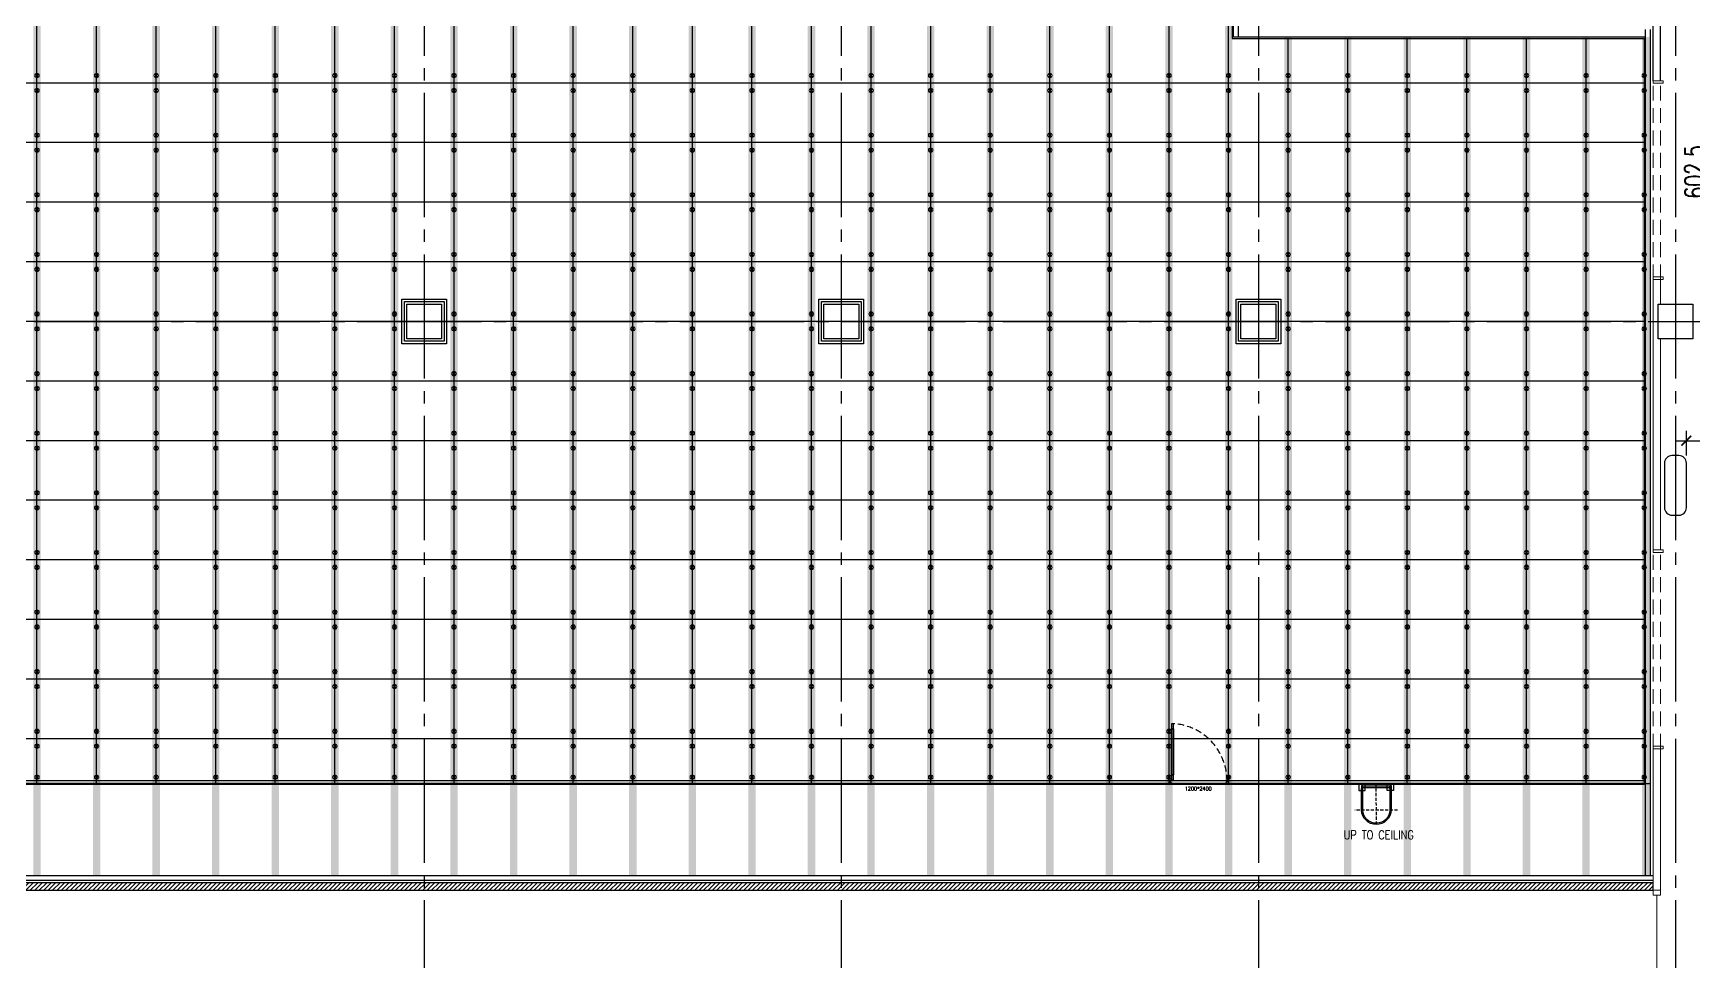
# Model space of a CAD drawing. Header units: millimetres. Extents: x -960 to 41501, y -1010 to 11880.
# Drawn here: x 21052 to 24395, y 1713 to 3580 of the extents above; entities that cross this region are included whole.
import ezdxf
from ezdxf.enums import TextEntityAlignment as Align

# ---------------------------------------------------------------- set-up
doc = ezdxf.new("R2010")
doc.units = ezdxf.units.MM
doc.header["$LTSCALE"] = 100
for name, pattern in [('188K-SM-03-F10-ARCH-PA-Y2257103$0$18P6-SM-03-C40-ARCH-PA-Y2211058$0$DASHED', [19.05, 12.7, -6.35]), ('188K-SM-03-F10-ARCH-PA-Y2257103$0$AP5A-SM-03-F20-ARCH-PA-Y2230801+Y2230803$0$ALL-PA-TXT-Y2221201$0$DASHED', [19.05, 12.7, -6.35]), ('X-S-FAB-L10$0$COL-CEN-LIN', [3.25, 2.5, -0.25, 0.25, -0.25]), ('X-S-FAB-L10$0$JJP_虛線(退縮線、投影線、地下室範圍、非屬本工程、圖面分區)', [0.45, 0.3, -0.15]), ('X-S-FAB-L10$0$TAI_虛線', [5.644, 2.822, -2.822])]:
    doc.linetypes.add(name, pattern=pattern)
for name, color, linetype in [('0-XREF', 7, 'Continuous'), ('188K-SM-03-F10-ARCH-CEIL-Y2257103$0$K-CEIL-4.2', 6, 'Continuous'), ('188K-SM-03-F10-ARCH-CEIL-Y2257103$0$K-CEIL-4.2-AREA', 6, 'Continuous'), ('188K-SM-03-F10-ARCH-CEIL-Y2257103$0$K-鋼構', 111, 'Continuous'), ('188K-SM-03-F10-ARCH-PA-Y2257103$0$K-0-TXT-高度', 1, 'Continuous'), ('188K-SM-03-F10-ARCH-PA-Y2257103$0$K-Door', 53, 'Continuous'), ('188K-SM-03-F10-ARCH-PA-Y2257103$0$K-P-LAD-420', 53, 'Continuous'), ('188K-SM-03-F10-ARCH-PA-Y2257103$0$K-P1S-4.2-單抗', 53, 'Continuous'), ('188K-SM-03-F10-ARCH-PA-Y2257103$0$K-岩棉 2hr 7.5-單抗', 53, 'Continuous'), ('188K-SM-03-F10-ARCH-PA-Y2257103$0$K-岩棉 2hr 7.5-非抗', 53, 'Continuous'), ('X-S-FAB-L10$0$0-DIM-TXT', 8, 'Continuous'), ('X-S-FAB-L10$0$A-WALL-IN', 8, 'Continuous'), ('X-S-FAB-L10$0$BLOCK', 8, 'Continuous'), ('X-S-FAB-L10$0$CCL', 8, 'X-S-FAB-L10$0$COL-CEN-LIN'), ('X-S-FAB-L10$0$COL-S', 8, 'Continuous'), ('X-S-FAB-L10$0$Door', 8, 'Continuous'), ('X-S-FAB-L10$0$WALL_188K_IN', 8, 'Continuous'), ('X-S-FAB-L10$0$管制設備-188K', 6, 'Continuous')]:
    doc.layers.add(name, color=color, linetype=linetype)
doc.layers.add('188K-SM-03-F10-ARCH-CEIL-Y2257103$0$K-吊點-標準', color=6, linetype='Continuous', lineweight=9)
doc.styles.add('188K-SM-03-F10-ARCH-PA-Y2257103$0$18P2-XFDP10$0$AA-TXT', font='simplex.shx', dxfattribs={"width": 0.8, "bigfont": 'chineset.shx'})
doc.styles.add('188K-SM-03-F10-ARCH-PA-Y2257103$0$AP5A-SM-03-F20-ARCH-PA-Y2230801+Y2230803$0$ALL-PA-TXT-Y2221201$0$Standard', font='txt.shx', dxfattribs={"bigfont": 'chineset.shx'})
doc.styles.add('X-S-FAB-L10$0$CHINA', font='simplex.shx', dxfattribs={"width": 0.75, "bigfont": 'chineset.shx'})
doc.styles.add('X-S-FAB-L10$0$DimStyUse', font='romans.shx', dxfattribs={"width": 0.7})
doc.styles.add('X-S-FAB-L10$0$Standard', font='', dxfattribs={"width": 0.8})
doc.styles.add('X-S-FAB-L10$0$TG_NOTE_TEXT', font='simplex.shx', dxfattribs={"width": 0.75, "bigfont": 'chineset.shx'})
doc.styles.get('X-S-FAB-L10$0$Standard').set_extended_font_data('Microsoft JhengHei')

# ---------------------------------------------------------------- blocks, each defined once
blk = doc.blocks.new('X-S-FAB-L10$0$FAB2-L05')
at = {"layer": 'X-S-FAB-L10$0$CCL'}
for p, q in [((-4320, 11005), (-4320, 0)), ((-3480, 11005), (-3480, 0)), ((-2640, 11005), (-2640, 0)), ((-1800, 11005), (-1800, 0)), ((-26880, 3720), (1210, 3720))]:
    blk.add_line(p, q, dxfattribs=at)
at = {"layer": 'X-S-FAB-L10$0$COL-S'}
for points in [[(-4355, 3755), (-4285, 3755), (-4285, 3685), (-4355, 3685)], [(-3515, 3755), (-3445, 3755), (-3445, 3685), (-3515, 3685)], [(-2675, 3755), (-2605, 3755), (-2605, 3685), (-2675, 3685)], [(-1835, 3755), (-1765, 3755), (-1765, 3685), (-1835, 3685)]]:
    blk.add_lwpolyline(points, close=True, dxfattribs=at)
blk = doc.blocks.new('X-S-FAB-L10$0$_ArchTick')
at = {"color": 0, "linetype": 'ByBlock', "const_width": 0.15}
blk.add_lwpolyline([(-0.5, -0.5), (0.5, 0.5)], dxfattribs=at)
blk = doc.blocks.new('X-S-FAB-L10')
at = {"layer": 'X-S-FAB-L10$0$WALL_188K_IN'}
h = blk.add_hatch(dxfattribs=at)
h.set_pattern_fill('LINE', color=256, scale=2, angle=45)
h.set_pattern_definition([(45, (24216.6165, 1855), (-4.490128, 4.490128), [])])
h.paths.add_polyline_path([(17075, 1855), (24315, 1855), (24315, 1870), (17075, 1870)])
for p, q in [((24382, 2730), (24382, 2780)), ((24362, 2760), (24467, 2760))]:
    blk.add_line(p, q)
at = {"layer": 'X-S-FAB-L10$0$A-WALL-IN'}
for p, q in [((24315, 3484.5), (24315, 3612.5)), ((24330, 3484.5), (24330, 3612.5))]:
    blk.add_line(p, q, dxfattribs=at)
at = {"layer": 'X-S-FAB-L10$0$A-WALL-IN', "lineweight": 0}
for p, q in [((24330, 3484.5), (24315, 3484.5)), ((24330, 3084.5), (24315, 3084.5)), ((24330, 3084.5), (24315, 3084.5)), ((24315, 3084.5), (24315, 2540)), ((24330, 3035), (24330, 3084.5)), ((24330, 2540), (24330, 2965)), ((24330, 2540), (24315, 2540)), ((24330, 2140), (24315, 2140)), ((24315, 2140), (24315, 1855)), ((24330, 1855), (24330, 2140)), ((24315, 1855), (24330, 1855))]:
    blk.add_line(p, q, dxfattribs=at)
at = {"layer": 'X-S-FAB-L10$0$COL-S'}
for p, q in [((21805, 3035), (21875, 3035)), ((21805, 2965), (21805, 3035)), ((21875, 3035), (21875, 2965)), ((22645, 3035), (22715, 3035)), ((22645, 2965), (22645, 3035)), ((22715, 3035), (22715, 2965)), ((23485, 3035), (23555, 3035)), ((23485, 2965), (23485, 3035)), ((23555, 3035), (23555, 2965)), ((24325, 3035), (24395, 3035)), ((24325, 2965), (24325, 3035)), ((24395, 3035), (24395, 2965)), ((21875, 2965), (21805, 2965)), ((22715, 2965), (22645, 2965)), ((23555, 2965), (23485, 2965)), ((24395, 2965), (24325, 2965))]:
    blk.add_line(p, q, dxfattribs=at)
at = {"layer": 'X-S-FAB-L10$0$Door', "linetype": 'X-S-FAB-L10$0$JJP_虛線(退縮線、投影線、地下室範圍、非屬本工程、圖面分區)', "lineweight": 0}
for p, q in [((24315, 3479.5), (24315, 3484.5)), ((24315, 3484.5), (24335, 3484.5)), ((24315, 3084.5), (24315, 3484.5)), ((24335, 3479.5), (24315, 3479.5)), ((24330, 3084.5), (24330, 3484.5)), ((24335, 3484.5), (24335, 3479.5)), ((24335, 3089.5), (24315, 3089.5)), ((24315, 3089.5), (24315, 3084.5)), ((24315, 3084.5), (24335, 3084.5)), ((24335, 3084.5), (24335, 3089.5)), ((24315, 2535), (24315, 2540)), ((24315, 2540), (24335, 2540)), ((24315, 2140), (24315, 2540)), ((24335, 2535), (24315, 2535)), ((24330, 2140), (24330, 2540)), ((24335, 2540), (24335, 2535)), ((24335, 2145), (24315, 2145)), ((24315, 2145), (24315, 2140)), ((24315, 2140), (24335, 2140)), ((24335, 2140), (24335, 2145))]:
    blk.add_line(p, q, dxfattribs=at)
at = {"layer": 'X-S-FAB-L10$0$Door', "linetype": 'X-S-FAB-L10$0$TAI_虛線', "lineweight": 0}
for p, q in [((24315, 1855), (24315, 1845)), ((24330, 1855), (24315, 1855)), ((24315, 1845), (24330, 1845)), ((24322.5, 1845), (24322.5, 1565)), ((24330, 1845), (24330, 1855))]:
    blk.add_line(p, q, dxfattribs=at)
at = {"layer": 'X-S-FAB-L10$0$WALL_188K_IN'}
blk.add_lwpolyline([(17075, 1855), (24315, 1855), (24315, 1870), (17075, 1870)], close=True, dxfattribs=at)
at = {"layer": 'X-S-FAB-L10$0$管制設備-188K'}
for p, q in [((24338, 2715), (24338, 2625)), ((24367, 2730), (24353, 2730)), ((24382, 2625), (24382, 2715)), ((24353, 2610), (24367, 2610))]:
    blk.add_line(p, q, dxfattribs=at)
for centre, start, end in [((24353, 2715), 90, 180), ((24367, 2715), 0, 90), ((24353, 2625), 180, 270), ((24367, 2625), 270, 0)]:
    blk.add_arc(centre, 15, start, end, dxfattribs=at)
at = {"xscale": 20, "yscale": 20, "zscale": 20, "rotation": 180}
blk.add_blockref('X-S-FAB-L10$0$_ArchTick', (24382, 2760), dxfattribs=at)
at = {"layer": 'X-S-FAB-L10$0$BLOCK'}
blk.add_blockref('X-S-FAB-L10$0$FAB2-L05', (26160, -720), dxfattribs=at)
at = {"insert": (24398.7, 3301.2), "char_height": 40, "attachment_point": 5, "rotation": 90, "style": 'X-S-FAB-L10$0$DimStyUse'}
blk.add_mtext('\\A1;602.5', dxfattribs=at)
at = {"style": 'X-S-FAB-L10$0$TG_NOTE_TEXT', "width": 0.5, "flags": 1}
for p in [(7463.3, 9020), (18268.3, 8649), (11197.8, 4800.2), (16485.8, 4800.2), (25420.3, 2635), (13360, 320, 0), (7463.3, -33.3)]:
    blk.add_attdef('WH', text='', height=20, dxfattribs=at).set_placement(p, align=Align.BOTTOM_LEFT)
at = {"width": 0.5}
for style, p in [('X-S-FAB-L10$0$TG_NOTE_TEXT', (7585, 9020)), ('X-S-FAB-L10$0$TG_NOTE_TEXT', (18390, 8649)), ('X-S-FAB-L10$0$TG_NOTE_TEXT', (11117.5, 4813.5)), ('X-S-FAB-L10$0$TG_NOTE_TEXT', (16607.5, 4813.5)), ('X-S-FAB-L10$0$TG_NOTE_TEXT', (25350, 2635)), ('X-S-FAB-L10$0$Standard', (13129.4, 325, 0)), ('X-S-FAB-L10$0$TG_NOTE_TEXT', (7585, -20))]:
    blk.add_attdef('DESC', text='', height=10, dxfattribs=dict(at, style=style)).set_placement(p, align=Align.BOTTOM_LEFT)
for tag, style, p in [('TYPE', 'X-S-FAB-L10$0$TG_NOTE_TEXT', (7619.3, 9020)), ('NO', 'X-S-FAB-L10$0$TG_NOTE_TEXT', (7650.1, 9020)), ('TYPE', 'X-S-FAB-L10$0$TG_NOTE_TEXT', (18424.2, 8649)), ('NO', 'X-S-FAB-L10$0$TG_NOTE_TEXT', (18455, 8649)), ('NO', 'X-S-FAB-L10$0$TG_NOTE_TEXT', (11088.6, 4813.5)), ('TYPE', 'X-S-FAB-L10$0$TG_NOTE_TEXT', (11151.8, 4813.5)), ('TYPE', 'X-S-FAB-L10$0$TG_NOTE_TEXT', (16641.8, 4813.5)), ('NO', 'X-S-FAB-L10$0$TG_NOTE_TEXT', (16672.6, 4813.5)), ('NO', 'X-S-FAB-L10$0$TG_NOTE_TEXT', (25313, 2635)), ('TYPE', 'X-S-FAB-L10$0$TG_NOTE_TEXT', (25350, 2635)), ('NO', 'X-S-FAB-L10$0$Standard', (13100, 320, 0)), ('TYPE', 'X-S-FAB-L10$0$Standard', (13129.4, 320, 0)), ('TYPE', 'X-S-FAB-L10$0$TG_NOTE_TEXT', (7619.3, -20)), ('NO', 'X-S-FAB-L10$0$TG_NOTE_TEXT', (7650.1, -20))]:
    blk.add_attdef(tag, text='', height=10, dxfattribs=dict(at, style=style)).set_placement(p, align=Align.BOTTOM_RIGHT)
at = {"style": 'X-S-FAB-L10$0$TG_NOTE_TEXT', "width": 0.5, "flags": 1}
for rotation, p in [(180, (43, 7480)), (180, (943, 7480)), (90, (24310, 3717.8)), (270, (17080, 1711.7))]:
    blk.add_attdef('WH', text='', height=20, rotation=rotation, dxfattribs=at).set_placement(p, align=Align.BOTTOM_LEFT)
at = {"width": 0.5}
for rotation, style, p in [(180, 'X-S-FAB-L10$0$Standard', (317.6, 7480)), (180, 'X-S-FAB-L10$0$Standard', (1217.6, 7480)), (90, 'X-S-FAB-L10$0$TG_NOTE_TEXT', (24310, 3647.5)), (270, 'X-S-FAB-L10$0$TG_NOTE_TEXT', (17080, 1605))]:
    blk.add_attdef('DESC', text='', height=10, rotation=rotation, dxfattribs=dict(at, style=style)).set_placement(p, align=Align.BOTTOM_LEFT)
for tag, rotation, style, p in [('TYPE', 180, 'X-S-FAB-L10$0$Standard', (317.6, 7480)), ('NO', 180, 'X-S-FAB-L10$0$Standard', (347, 7480)), ('TYPE', 180, 'X-S-FAB-L10$0$Standard', (1217.6, 7480)), ('NO', 180, 'X-S-FAB-L10$0$Standard', (1247, 7480)), ('TYPE', 90, 'X-S-FAB-L10$0$TG_NOTE_TEXT', (24310, 3647.5)), ('NO', 90, 'X-S-FAB-L10$0$TG_NOTE_TEXT', (24310, 3610.5)), ('TYPE', 270, 'X-S-FAB-L10$0$TG_NOTE_TEXT', (17080, 1605)), ('NO', 270, 'X-S-FAB-L10$0$TG_NOTE_TEXT', (17080, 1573))]:
    blk.add_attdef(tag, text='', height=10, rotation=rotation, dxfattribs=dict(at, style=style)).set_placement(p, align=Align.BOTTOM_RIGHT)
at = {"layer": 'X-S-FAB-L10$0$0-DIM-TXT', "style": 'X-S-FAB-L10$0$CHINA', "width": 0.75}
for p in [(667.4, 7855.1, -2689.4), (22627.4, 6728.8), (25644.7, 6728.8), (24778.8, 5569.1), (1118.3, 4980), (417.8, 4594.6), (23874.8, 4355), (22927.4, 4330.1), (23749.9, 3901.4), (417.8, 3765.2), (1118.3, 3730), (417.8, 3115.8), (536.9, 2227.8), (16909, 1782.7), (888.4, 880.5), (16977.4, 750), (18878.8, 750), (25641.2, 553.2), (21364, 526.9)]:
    blk.add_attdef('HIG', text='', height=80, dxfattribs=at).set_placement(p, align=Align.MIDDLE_LEFT)
blk = doc.blocks.new('188K-SM-03-F10-ARCH-CEIL-Y2257103$0$A$C2CA95053')
h = blk.add_hatch(color=256)
edge = h.paths.add_edge_path()
edge.add_arc((0, 0), 0.5, 0, 360)
for p, q in [((3.2, 3.2), (-3.2, -3.2)), ((3.2, -3.2), (-3.2, 3.2))]:
    blk.add_line(p, q)
blk.add_lwpolyline([(-1.6, 2.5), (-1.6, -2.5), (1.6, -2.5), (1.6, 2.5)], close=True)
for radius in [4.5, 0.5]:
    blk.add_circle((0, 0), radius)
blk = doc.blocks.new('188K-SM-03-F10-ARCH-CEIL-Y2257103$0$天花板吊點-附調整片 - 3_8_螺桿吊架 100 mm 高調整片-V1-1FL')
blk.add_blockref('188K-SM-03-F10-ARCH-CEIL-Y2257103$0$A$C2CA95053', (0, 0))
blk = doc.blocks.new('188K-SM-03-F10-ARCH-CEIL-Y2257103')
at = {"layer": '188K-SM-03-F10-ARCH-CEIL-Y2257103$0$K-CEIL-4.2'}
for p, q in [((21060, 2067.7), (21060, 7317.2)), ((21180, 2067.7), (21180, 7317.2)), ((21300, 2067.7), (21300, 5952.2)), ((21420, 2067.7), (21420, 5952.2)), ((21540, 2067.7), (21540, 5952.2)), ((21660, 2067.7), (21660, 5952.2)), ((21780, 2067.7), (21780, 5952.2)), ((21900, 2067.7), (21900, 5952.2)), ((22020, 2067.7), (22020, 5952.2)), ((22140, 2067.7), (22140, 5952.2)), ((22260, 2067.7), (22260, 5952.2)), ((22380, 2067.7), (22380, 5952.2)), ((22500, 2067.7), (22500, 5952.2)), ((22620, 2067.7), (22620, 5952.2)), ((22740, 2067.7), (22740, 5952.2)), ((22860, 2067.7), (22860, 5952.2)), ((22980, 2067.7), (22980, 5952.2)), ((23100, 2067.7), (23100, 5952.2)), ((23220, 2067.7), (23220, 5952.2)), ((23340, 2067.7), (23340, 5952.2)), ((23460, 2067.7), (23460, 5952.2)), ((23580, 2067.7), (23580, 3569.7)), ((23580, 2067.7), (23580, 3569.7)), ((23700, 2067.7), (23700, 3569.7)), ((23700, 2067.7), (23700, 3569.7)), ((23820, 2067.7), (23820, 3569.7)), ((23940, 2067.7), (23940, 3569.7)), ((24060, 2067.7), (24060, 3569.7)), ((24180, 2067.7), (24180, 3569.7)), ((24300, 2067.7), (24300, 3569.7)), ((24297.2, 3480), (1850, 3480)), ((24297.2, 3360), (1847.7, 3360)), ((24297.2, 3240), (1847.7, 3240)), ((24297.2, 3120), (1847.7, 3120)), ((24297.2, 3000), (1847.7, 3000)), ((24297.2, 2880), (1847.7, 2880)), ((24297.2, 2760), (1847.7, 2760)), ((24297.2, 2640), (1847.7, 2640)), ((24297.2, 2520), (1847.7, 2520)), ((24297.2, 2400), (1847.7, 2400)), ((24297.2, 2280), (6382.5, 2280)), ((24297.2, 2160), (6382.5, 2160))]:
    blk.add_line(p, q, dxfattribs=at)
at = {"layer": '188K-SM-03-F10-ARCH-CEIL-Y2257103$0$K-CEIL-4.2-AREA', "elevation": 0}
blk.add_lwpolyline([(19317.2, 8592.2), (19317.2, 7537.7), (19282.2, 7537.7), (19282.2, 7462.2), (19317.2, 7462.2), (19317.2, 7317.2), (21180, 7317.2), (21180, 5952.2), (24297.2, 5952.2), (24297.2, 5582.7), (23572.2, 5582.7), (23572.2, 5037.7), (23502.2, 5037.7), (23502.2, 4552.7), (23467.2, 4552.7), (23467.2, 3569.7), (24297.2, 3569.7), (24297.2, 2067.7), (16747.2, 2067.7), (16747.2, 312.7), (14882.2, 312.7)], dxfattribs=at)
at = {"layer": '188K-SM-03-F10-ARCH-CEIL-Y2257103$0$K-CEIL-4.2-AREA'}
for points in [[(21805, 3035), (21875, 3035), (21875, 2965), (21805, 2965)], [(22645, 3035), (22715, 3035), (22715, 2965), (22645, 2965)]]:
    blk.add_lwpolyline(points, close=True, dxfattribs=at)
at = {"layer": '188K-SM-03-F10-ARCH-CEIL-Y2257103$0$K-鋼構', "const_width": 15, "elevation": 0}
for points in [[(21060, 7465), (21060, 1885)], [(21180, 7465), (21180, 1885)], [(21300, 5965), (21300, 1885)], [(21420, 5965), (21420, 1885)], [(21540, 5965), (21540, 1885)], [(21660, 5965), (21660, 1885)], [(21780, 5965), (21780, 1885)], [(21900, 5965), (21900, 1885)], [(22020, 5965), (22020, 1885)], [(22140, 5965), (22140, 1885)], [(22260, 5965), (22260, 1885)], [(22380, 5965), (22380, 1885)], [(22500, 5965), (22500, 1885)], [(22620, 5965), (22620, 1885)], [(22740, 5965), (22740, 1885)], [(22860, 5965), (22860, 1885)], [(22980, 5965), (22980, 1885)], [(23100, 5965), (23100, 1885)], [(23220, 5965), (23220, 1885)], [(23340, 5965), (23340, 1885)], [(23460, 5965), (23460, 1885)], [(23580, 3572.5), (23580, 1885)], [(23700, 3572.5), (23700, 1885)], [(23820, 3572.5), (23820, 1885)], [(23940, 3572.5), (23940, 1885)], [(24060, 3572.5), (24060, 1885)], [(24179.9, 3572.5), (24179.9, 1885)], [(24299.9, 3572.5), (24299.9, 1885)]]:
    blk.add_lwpolyline(points, dxfattribs=at)
at = {"layer": '188K-SM-03-F10-ARCH-CEIL-Y2257103$0$K-吊點-標準', "color": 170, "lineweight": 18, "rotation": 179.9999999999997}
for p in [(21060, 3495), (21180, 3495), (21300, 3495), (21420, 3495), (21540, 3495), (21660, 3495), (21780, 3495), (21900, 3495), (22020, 3495), (22140, 3495), (22260, 3495), (22380, 3495), (22500, 3495), (22620, 3495), (22740, 3495), (22860, 3495), (22980, 3495), (23100, 3495), (23220, 3495), (23340, 3495), (23460, 3495), (23580, 3495), (23700, 3495), (23820, 3495), (23940, 3495), (24060, 3495), (24180, 3495), (24297.2, 3495, 0), (21060, 3465), (21180, 3465), (21300, 3465), (21420, 3465), (21540, 3465), (21660, 3465), (21780, 3465), (21900, 3465), (22020, 3465), (22140, 3465), (22260, 3465), (22380, 3465), (22500, 3465), (22620, 3465), (22740, 3465), (22860, 3465), (22980, 3465), (23100, 3465), (23220, 3465), (23340, 3465), (23460, 3465), (23580, 3465), (23700, 3465), (23820, 3465), (23940, 3465), (24060, 3465), (24180, 3465), (24297.2, 3465, 0), (21060, 3375), (21180, 3375), (21300, 3375), (21420, 3375), (21540, 3375), (21660, 3375), (21780, 3375), (21900, 3375), (22020, 3375), (22140, 3375), (22260, 3375), (22380, 3375), (22500, 3375), (22620, 3375), (22740, 3375), (22860, 3375), (22980, 3375), (23100, 3375), (23220, 3375), (23340, 3375), (23460, 3375), (23580, 3375), (23700, 3375), (23820, 3375), (23940, 3375), (24060, 3375), (24180, 3375), (24297.2, 3375, 0), (21060, 3345), (21180, 3345), (21300, 3345), (21420, 3345), (21540, 3345), (21660, 3345), (21780, 3345), (21900, 3345), (22020, 3345), (22140, 3345), (22260, 3345), (22380, 3345), (22500, 3345), (22620, 3345), (22740, 3345), (22860, 3345), (22980, 3345), (23100, 3345), (23220, 3345), (23340, 3345), (23460, 3345), (23580, 3345), (23700, 3345), (23820, 3345), (23940, 3345), (24060, 3345), (24180, 3345), (24297.2, 3345, 0), (21060, 3255), (21180, 3255), (21300, 3255), (21420, 3255), (21540, 3255), (21660, 3255), (21780, 3255), (21900, 3255), (22020, 3255), (22140, 3255), (22260, 3255), (22380, 3255), (22500, 3255), (22620, 3255), (22740, 3255), (22860, 3255), (22980, 3255), (23100, 3255), (23220, 3255), (23340, 3255), (23460, 3255), (23580, 3255), (23700, 3255), (23820, 3255), (23940, 3255), (24060, 3255), (24180, 3255), (24297.2, 3255, 0), (21060, 3225), (21180, 3225), (21300, 3225), (21420, 3225), (21540, 3225), (21660, 3225), (21780, 3225), (21900, 3225), (22020, 3225), (22140, 3225), (22260, 3225), (22380, 3225), (22500, 3225), (22620, 3225), (22740, 3225), (22860, 3225), (22980, 3225), (23100, 3225), (23220, 3225), (23340, 3225), (23460, 3225), (23580, 3225), (23700, 3225), (23820, 3225), (23940, 3225), (24060, 3225), (24180, 3225), (24297.2, 3225, 0), (21060, 3135), (21060, 3105), (21180, 3135), (21180, 3105), (21300, 3135), (21300, 3105), (21420, 3135), (21420, 3105), (21540, 3135), (21540, 3105), (21660, 3135), (21660, 3105), (21780, 3135), (21780, 3105), (21900, 3135), (21900, 3105), (22020, 3135), (22020, 3105), (22140, 3135), (22140, 3105), (22260, 3135), (22260, 3105), (22380, 3135), (22380, 3105), (22500, 3135), (22500, 3105), (22620, 3135), (22620, 3105), (22740, 3135), (22740, 3105), (22860, 3135), (22860, 3105), (22980, 3135), (22980, 3105), (23100, 3135), (23100, 3105), (23220, 3135), (23220, 3105), (23340, 3135), (23340, 3105), (23460, 3135), (23460, 3105), (23580, 3135), (23580, 3105), (23700, 3135), (23700, 3105), (23820, 3135), (23820, 3105), (23940, 3135), (23940, 3105), (24060, 3135), (24060, 3105), (24180, 3135), (24180, 3105), (24297.2, 3135, 0), (24297.2, 3105, 0), (21060, 3015), (21180, 3015), (21300, 3015), (21420, 3015), (21540, 3015), (21660, 3015), (21780, 3015), (21900, 3015), (22020, 3015), (22140, 3015), (22260, 3015), (22380, 3015), (22500, 3015), (22620, 3015), (22740, 3015), (22860, 3015), (22980, 3015), (23100, 3015), (23220, 3015), (23340, 3015), (23460, 3015), (23580, 3015), (23700, 3015), (23820, 3015), (23940, 3015), (24060, 3015), (24180, 3015), (24297.2, 3015, 0), (21060, 2985), (21180, 2985), (21300, 2985), (21420, 2985), (21540, 2985), (21660, 2985), (21780, 2985), (21900, 2985), (22020, 2985), (22140, 2985), (22260, 2985), (22380, 2985), (22500, 2985), (22620, 2985), (22740, 2985), (22860, 2985), (22980, 2985), (23100, 2985), (23220, 2985), (23340, 2985), (23460, 2985), (23580, 2985), (23700, 2985), (23820, 2985), (23940, 2985), (24060, 2985), (24180, 2985), (24297.2, 2985, 0), (21060, 2895), (21180, 2895), (21300, 2895), (21420, 2895), (21540, 2895), (21660, 2895), (21780, 2895), (21900, 2895), (22020, 2895), (22140, 2895), (22260, 2895), (22380, 2895), (22500, 2895), (22620, 2895), (22740, 2895), (22860, 2895), (22980, 2895), (23100, 2895), (23220, 2895), (23340, 2895), (23460, 2895), (23580, 2895), (23700, 2895), (23820, 2895), (23940, 2895), (24060, 2895), (24180, 2895), (24297.2, 2895, 0), (21060, 2865), (21180, 2865), (21300, 2865), (21420, 2865), (21540, 2865), (21660, 2865), (21780, 2865), (21900, 2865), (22020, 2865), (22140, 2865), (22260, 2865), (22380, 2865), (22500, 2865), (22620, 2865), (22740, 2865), (22860, 2865), (22980, 2865), (23100, 2865), (23220, 2865), (23340, 2865), (23460, 2865), (23580, 2865), (23700, 2865), (23820, 2865), (23940, 2865), (24060, 2865), (24180, 2865), (24297.2, 2865, 0), (21060, 2775), (21180, 2775), (21300, 2775), (21420, 2775), (21540, 2775), (21660, 2775), (21780, 2775), (21900, 2775), (22020, 2775), (22140, 2775), (22260, 2775), (22380, 2775), (22500, 2775), (22620, 2775), (22740, 2775), (22860, 2775), (22980, 2775), (23100, 2775), (23220, 2775), (23340, 2775), (23460, 2775), (23580, 2775), (23700, 2775), (23820, 2775), (23940, 2775), (24060, 2775), (24180, 2775), (24297.2, 2775, 0), (21060, 2745), (21180, 2745), (21300, 2745), (21420, 2745), (21540, 2745), (21660, 2745), (21780, 2745), (21900, 2745), (22020, 2745), (22140, 2745), (22260, 2745), (22380, 2745), (22500, 2745), (22620, 2745), (22740, 2745), (22860, 2745), (22980, 2745), (23100, 2745), (23220, 2745), (23340, 2745), (23460, 2745), (23580, 2745), (23700, 2745), (23820, 2745), (23940, 2745), (24060, 2745), (24180, 2745), (24297.2, 2745, 0), (21060, 2655), (21180, 2655), (21300, 2655), (21420, 2655), (21540, 2655), (21660, 2655), (21780, 2655), (21900, 2655), (22020, 2655), (22140, 2655), (22260, 2655), (22380, 2655), (22500, 2655), (22620, 2655), (22740, 2655), (22860, 2655), (22980, 2655), (23100, 2655), (23220, 2655), (23340, 2655), (23460, 2655), (23580, 2655), (23700, 2655), (23820, 2655), (23940, 2655), (24060, 2655), (24180, 2655), (24297.2, 2655, 0), (21060, 2625), (21180, 2625), (21300, 2625), (21420, 2625), (21540, 2625), (21660, 2625), (21780, 2625), (21900, 2625), (22020, 2625), (22140, 2625), (22260, 2625), (22380, 2625), (22500, 2625), (22620, 2625), (22740, 2625), (22860, 2625), (22980, 2625), (23100, 2625), (23220, 2625), (23340, 2625), (23460, 2625), (23580, 2625), (23700, 2625), (23820, 2625), (23940, 2625), (24060, 2625), (24180, 2625), (24297.2, 2625, 0), (21060, 2535), (21060, 2505), (21180, 2535), (21180, 2505), (21300, 2535), (21300, 2505), (21420, 2535), (21420, 2505), (21540, 2535), (21540, 2505), (21660, 2535), (21660, 2505), (21780, 2535), (21780, 2505), (21900, 2535), (21900, 2505), (22020, 2535), (22020, 2505), (22140, 2535), (22140, 2505), (22260, 2535), (22260, 2505), (22380, 2535), (22380, 2505), (22500, 2535), (22500, 2505), (22620, 2535), (22620, 2505), (22740, 2535), (22740, 2505), (22860, 2535), (22860, 2505), (22980, 2535), (22980, 2505), (23100, 2535), (23100, 2505), (23220, 2535), (23220, 2505), (23340, 2535), (23340, 2505), (23460, 2535), (23460, 2505), (23580, 2535), (23580, 2505), (23700, 2535), (23700, 2505), (23820, 2535), (23820, 2505), (23940, 2535), (23940, 2505), (24060, 2535), (24060, 2505), (24180, 2535), (24180, 2505), (24297.2, 2535, 0), (24297.2, 2505, 0), (21060, 2415), (21180, 2415), (21300, 2415), (21420, 2415), (21540, 2415), (21660, 2415), (21780, 2415), (21900, 2415), (22020, 2415), (22140, 2415), (22260, 2415), (22380, 2415), (22500, 2415), (22620, 2415), (22740, 2415), (22860, 2415), (22980, 2415), (23100, 2415), (23220, 2415), (23340, 2415), (23460, 2415), (23580, 2415), (23700, 2415), (23820, 2415), (23940, 2415), (24060, 2415), (24180, 2415), (24297.2, 2415, 0), (21060, 2385), (21180, 2385), (21300, 2385), (21420, 2385), (21540, 2385), (21660, 2385), (21780, 2385), (21900, 2385), (22020, 2385), (22140, 2385), (22260, 2385), (22380, 2385), (22500, 2385), (22620, 2385), (22740, 2385), (22860, 2385), (22980, 2385), (23100, 2385), (23220, 2385), (23340, 2385), (23460, 2385), (23580, 2385), (23700, 2385), (23820, 2385), (23940, 2385), (24060, 2385), (24180, 2385), (24297.2, 2385, 0), (21060, 2295), (21180, 2295), (21300, 2295), (21420, 2295), (21540, 2295), (21660, 2295), (21780, 2295), (21900, 2295), (22020, 2295), (22140, 2295), (22260, 2295), (22380, 2295), (22500, 2295), (22620, 2295), (22740, 2295), (22860, 2295), (22980, 2295), (23100, 2295), (23220, 2295), (23340, 2295), (23460, 2295), (23580, 2295), (23700, 2295), (23820, 2295), (23940, 2295), (24060, 2295), (24180, 2295), (24297.2, 2295, 0), (21060, 2265), (21180, 2265), (21300, 2265), (21420, 2265), (21540, 2265), (21660, 2265), (21780, 2265), (21900, 2265), (22020, 2265), (22140, 2265), (22260, 2265), (22380, 2265), (22500, 2265), (22620, 2265), (22740, 2265), (22860, 2265), (22980, 2265), (23100, 2265), (23220, 2265), (23340, 2265), (23460, 2265), (23580, 2265), (23700, 2265), (23820, 2265), (23940, 2265), (24060, 2265), (24180, 2265), (24297.2, 2265, 0), (21060, 2175), (21180, 2175), (21300, 2175), (21420, 2175), (21540, 2175), (21660, 2175), (21780, 2175), (21900, 2175), (22020, 2175), (22140, 2175), (22260, 2175), (22380, 2175), (22500, 2175), (22620, 2175), (22740, 2175), (22860, 2175), (22980, 2175), (23100, 2175), (23220, 2175), (23340, 2175), (23460, 2175), (23580, 2175), (23700, 2175), (23820, 2175), (23940, 2175), (24060, 2175), (24180, 2175), (24297.2, 2175, 0), (21060, 2145), (21180, 2145), (21300, 2145), (21420, 2145), (21540, 2145), (21660, 2145), (21780, 2145), (21900, 2145), (22020, 2145), (22140, 2145), (22260, 2145), (22380, 2145), (22500, 2145), (22620, 2145), (22740, 2145), (22860, 2145), (22980, 2145), (23100, 2145), (23220, 2145), (23340, 2145), (23460, 2145), (23580, 2145), (23700, 2145), (23820, 2145), (23940, 2145), (24060, 2145), (24180, 2145), (24297.2, 2145, 0), (21060, 2082.7, 0), (21180, 2082.7, 0), (21300, 2082.7, 0), (21420, 2082.7, 0), (21540, 2082.7, 0), (21660, 2082.7, 0), (21780, 2082.7, 0), (21900, 2082.7, 0), (22020, 2082.7, 0), (22140, 2082.7, 0), (22260, 2082.7, 0), (22380, 2082.7, 0), (22500, 2082.7, 0), (22620, 2082.7, 0), (22740, 2082.7, 0), (22860, 2082.7, 0), (22980, 2082.7, 0), (23100, 2082.7, 0), (23220, 2082.7, 0), (23340, 2082.7, 0), (23460, 2082.7, 0), (23580, 2082.7, 0), (23700, 2082.7, 0), (23820, 2082.7, 0), (23940, 2082.7, 0), (24060, 2082.7, 0), (24180, 2082.7, 0), (24297.2, 2082.7, 0)]:
    blk.add_blockref('188K-SM-03-F10-ARCH-CEIL-Y2257103$0$天花板吊點-附調整片 - 3_8_螺桿吊架 100 mm 高調整片-V1-1FL', p, dxfattribs=at)
blk = doc.blocks.new('188K-SM-03-F10-ARCH-PA-Y2257103$0$單開庫板門-1200x2400)圓型拉環鎖+輔助鎖)')
at = {"ltscale": 0.1}
for p, q in [((26008.6, -11403.6), (26004.5, -11403.6)), ((26004.5, -11403.6), (26004.5, -11414.1)), ((26004.5, -11414.1), (26004.5, -11415.3)), ((26004.5, -11414.1), (26008.6, -11414.1)), ((26004.5, -11415.4), (26004.6, -11415.5)), ((26008.6, -11414), (26004.6, -11414)), ((26004.6, -11414.3), (26004.6, -11414.2)), ((26004.6, -11415.3), (26004.6, -11414.5)), ((26004.7, -11414.1), (26006.5, -11414.1)), ((26005.1, -11414.4), (26004.7, -11414.4)), ((26004.7, -11414.5), (26005.1, -11414.5)), ((26004.7, -11414.5), (26004.7, -11506)), ((26004.7, -11506), (26004.7, -11414.5)), ((26004.7, -11414.5), (26004.7, -11414.5)), ((26004.7, -11415.4), (26004.7, -11415.3)), ((26005.2, -11414.4), (26005.2, -11414.4)), ((26006.5, -11414.1), (26006.6, -11414.1)), ((26006.6, -11414.1), (26006.6, -11414.1)), ((26006.6, -11414.1), (26008.4, -11414.1)), ((26008.4, -11414.4), (26008, -11414.4)), ((26008, -11414.4), (26008, -11414.4)), ((26008, -11414.5), (26008.4, -11414.5)), ((26008.4, -11506), (26008.4, -11414.5)), ((26008.4, -11414.5), (26008.4, -11414.5)), ((26008.4, -11414.5), (26008.4, -11506)), ((26008.4, -11415.3), (26008.4, -11415.4)), ((26008.5, -11414.2), (26008.5, -11414.3)), ((26008.5, -11414.5), (26008.5, -11415.3)), ((26008.5, -11415.5), (26008.6, -11415.4)), ((26008.6, -11414.1), (26008.6, -11403.6)), ((26008.6, -11415.3), (26008.6, -11414.1)), ((25999.5, -11519.7), (25999.5, -11523.2)), ((26002.5, -11519.1), (26000, -11519.1)), ((26000, -11523.7), (26002.4, -11523.7)), ((26002.4, -11523.7), (26004.1, -11522.6)), ((26002.9, -11518.5), (26002.6, -11518.5)), ((26002.6, -11518.5), (26002.6, -11521)), ((26002.6, -11521.9), (26002.6, -11519.3)), ((26002.6, -11521), (26002.9, -11521)), ((26003.4, -11521.9), (26002.6, -11521.9)), ((26002.9, -11521), (26002.9, -11518.5)), ((26003.3, -11522.2), (26003.3, -11522)), ((26003.3, -11522), (26003.4, -11522)), ((26004, -11522.2), (26003.3, -11522.2)), ((26008.3, -11517.5), (26003.6, -11517.5)), ((26003.6, -11517.5), (26003.6, -11517.7)), ((26003.6, -11517.7), (26008.3, -11517.7)), ((26004.1, -11521.9), (26003.9, -11521.9)), ((26003.9, -11522), (26004, -11522)), ((26004, -11522), (26004, -11522.2)), ((26004.2, -11522.4), (26004.2, -11521.9)), ((26008.6, -11506.4), (26004.5, -11506.4)), ((26004.5, -11506.4), (26004.5, -11518)), ((26004.5, -11518), (26008.6, -11518)), ((26004.7, -11506), (26004.7, -11506)), ((26008.3, -11517.7), (26008.3, -11517.5)), ((26008.4, -11506), (26008.4, -11506)), ((26008.6, -11518), (26008.6, -11506.4)), ((26114.8, -11521.9), (26115.1, -11521.9)), ((26114.8, -11522.4), (26114.8, -11521.9)), ((26114.9, -11522), (26114.9, -11522.2)), ((26115.1, -11522), (26114.9, -11522)), ((26114.9, -11522.2), (26115.7, -11522.2)), ((26116.6, -11523.7), (26114.9, -11522.6)), ((26115.5, -11521.9), (26116.3, -11521.9)), ((26115.7, -11522), (26115.5, -11522)), ((26115.7, -11522.2), (26115.7, -11522)), ((26116.3, -11521.9), (26116.3, -11519.3)), ((26116.5, -11519.1), (26119, -11519.1)), ((26119, -11523.7), (26116.6, -11523.7)), ((26119.5, -11519.7), (26119.5, -11523.2))]:
    blk.add_line(p, q, dxfattribs=at)
for points in [[(25999.5, -11518.9), (25999.5, -11523.9)], [(26119.5, -11518.9), (26119.5, -11523.9)]]:
    blk.add_lwpolyline(points)
blk.add_lwpolyline([(26006.6, -11506.4), (26006.5, -11506.3), (26004.7, -11506.3, -0.414214), (26004.6, -11506.3), (26004.6, -11506.1, -0.414214), (26004.7, -11506.1), (26005.1, -11506.1, 0.414214), (26005.2, -11506.1), (26005.2, -11506, 0.414214), (26005.1, -11506), (26004.7, -11506, -0.414214), (26004.6, -11506), (26004.6, -11505.2, -0.414214), (26004.7, -11505.2), (26004.7, -11505.2, 0.414214), (26004.7, -11505.2), (26004.7, -11505, 0.72636), (26004.6, -11505), (26004.5, -11505.1, 0.158507), (26004.5, -11505.2), (26004.5, -11506.4, 0.414214), (26004.6, -11506.5), (26008.6, -11506.5, 0.414214), (26008.6, -11506.4), (26008.6, -11505.2, 0.158507), (26008.6, -11505.1), (26008.5, -11505, 0.72636), (26008.4, -11505), (26008.4, -11505.2, 0.414214), (26008.5, -11505.2, -0.414214), (26008.5, -11505.2), (26008.5, -11506, -0.414214), (26008.4, -11506), (26008, -11506, 0.414214), (26008, -11506), (26008, -11506.1, 0.414214), (26008, -11506.1), (26008.4, -11506.1, -0.414214), (26008.5, -11506.1), (26008.5, -11506.3, -0.414214), (26008.4, -11506.3), (26006.6, -11506.3)], format="xyb", close=True, dxfattribs=at)
for centre, radius, start, end in [((26004.6, -11414.1), 0.0313, 90, 180), ((26004.6, -11415.3), 0.0313, 180, 216.0274), ((26004.7, -11414.2), 0.0313, 90, 180), ((26004.7, -11414.3), 0.0313, 180, 270), ((26004.7, -11414.5), 0.0313, 90, 180), ((26004.7, -11415.3), 0.0209, 180, 270), ((26004.7, -11415.4), 0.0313, 216.0274, 360), ((26004.7, -11415.3), 0.0209, 360, 90), ((26005.1, -11414.4), 0.0313, 270, 0), ((26005.1, -11414.4), 0.0313, 0, 90), ((26008, -11414.4), 0.0313, 90, 180), ((26008, -11414.4), 0.0313, 180, 270), ((26008.4, -11414.2), 0.0313, 360, 90), ((26008.4, -11414.3), 0.0313, 270, 0), ((26008.4, -11414.5), 0.0313, 0, 90), ((26008.5, -11415.3), 0.0209, 90, 180), ((26008.5, -11415.4), 0.0313, 180, 323.9726), ((26008.5, -11415.3), 0.0209, 270, 360), ((26008.6, -11414.1), 0.0313, 360, 90), ((26008.6, -11415.3), 0.0313, 323.9726, 360)]:
    blk.add_arc(centre, radius, start, end, dxfattribs=at)
at = {"linetype": '188K-SM-03-F10-ARCH-PA-Y2257103$0$AP5A-SM-03-F20-ARCH-PA-Y2230801+Y2230803$0$ALL-PA-TXT-Y2221201$0$DASHED', "ltscale": 0.01}
blk.add_arc((26001.1, -11518.7), 115.3, 359.8531, 85.8135, dxfattribs=at)
at = {"ltscale": 0.1}
for centre, major_axis, start_param, end_param in [((26000, -11519.7), (0.369, -0.369), 2.356194, 3.926991), ((26000, -11523.2), (-0.369, -0.369), 5.497787, 7.068583), ((26002.5, -11519.3), (0.111, -0.111), 7.068583, 8.63938), ((26003.4, -11521.9), (-0.0369, -0.0369), 0.785398, 3.926991), ((26003.9, -11521.9), (-0.0369, -0.0369), 3.926991, 7.068583), ((26004.1, -11521.9), (0.0369, -0.0369), 7.068583, 8.63938), ((26003.9, -11522.4), (0.221, -0.221), 6.162283, 7.068583), ((26114.8, -11521.9), (-0.0369, -0.0369), -2.356194, -0.785398), ((26115.1, -11522.4), (-0.221, -0.221), -0.785398, 0.120903), ((26115.1, -11521.9), (0.0369, -0.0369), -0.785398, 2.356194), ((26115.5, -11521.9), (0.0369, -0.0369), 2.356194, 5.497787), ((26116.5, -11519.3), (-0.111, -0.111), -2.356194, -0.785398), ((26119, -11519.7), (-0.369, -0.369), 2.356194, 3.926991), ((26119, -11523.2), (0.369, -0.369), -0.785398, 0.785398)]:
    blk.add_ellipse(centre, major_axis=major_axis, ratio=1, start_param=start_param, end_param=end_param, dxfattribs=at)
at = {"ltscale": 0.1, "extrusion": (0, 0, -1)}
blk.add_ellipse((26003.1, -11517.9), major_axis=(-0.516, 0.516), ratio=1, start_param=5.497787, end_param=11.780972, dxfattribs=at)
at = {"color": 8, "ltscale": 0.1, "style": '188K-SM-03-F10-ARCH-PA-Y2257103$0$AP5A-SM-03-F20-ARCH-PA-Y2230801+Y2230803$0$ALL-PA-TXT-Y2221201$0$Standard', "width": 0.85}
blk.add_text('1200*2400', height=8, dxfattribs=at).set_placement((26058.4, -11534.4), align=Align.MIDDLE_CENTER)
blk = doc.blocks.new('188K-SM-03-F10-ARCH-PA-Y2257103$0$LAD-1')
at = {"linetype": '188K-SM-03-F10-ARCH-PA-Y2257103$0$18P6-SM-03-C40-ARCH-PA-Y2211058$0$DASHED', "ltscale": 0.005}
for points in [[(-77.4, -42.9), (-77.4, 43.5)], [(-106.5, 0), (-23.9, 0)]]:
    blk.add_lwpolyline(points, dxfattribs=at)
for points in [[(-23.8, 22.2), (-23.8, 35.2), (-37.8, 35.2), (-37.8, 22.2)], [(-27.8, 27), (-27.8, 30), (-33.8, 30), (-33.8, 27)], [(-28.9, 27), (-28.9, -27), (-32.7, -27), (-32.7, 27)], [(-23.9, -21.8), (-23.9, -34.8), (-37.9, -34.8), (-37.9, -21.8)], [(-27.8, -27), (-27.8, -30), (-33.8, -30), (-33.8, -27)]]:
    blk.add_lwpolyline(points, close=True)
for points in [[(-33.8, -29.7), (-77.4, -29.7, -0.976777), (-77.4, 29.8), (-33.8, 29.8)], [(-33.8, -27.2), (-77.4, -27.2, -0.974646), (-77.4, 27.3), (-33.8, 27.3)]]:
    blk.add_lwpolyline(points, format="xyb")
for centre in [(-105.2, 0), (-93.7, 23.2), (-64.6, 28.5), (-93.7, -22.5), (-64.6, -28.5)]:
    blk.add_circle(centre, 0.5)
blk = doc.blocks.new('188K-SM-03-F10-ARCH-PA-Y2257103')
at = {"layer": '188K-SM-03-F10-ARCH-PA-Y2257103$0$K-P1S-4.2-單抗'}
for p, q in [((24300, 2075), (17090, 2075, 0)), ((24300, 2070, 0), (17090, 2070, 0))]:
    blk.add_line(p, q, dxfattribs=at)
for points in [[(21795, 3045), (21885, 3045), (21885, 2955), (21795, 2955)], [(22635, 3045), (22725, 3045), (22725, 2955), (22635, 2955)], [(23475, 3045), (23565, 3045), (23565, 2955), (23475, 2955)], [(21800, 3040), (21880, 3040), (21880, 2960), (21800, 2960)], [(22640, 3040), (22720, 3040), (22720, 2960), (22640, 2960)], [(23480, 3040), (23560, 3040), (23560, 2960), (23480, 2960)]]:
    blk.add_lwpolyline(points, close=True, dxfattribs=at)
at = {"layer": '188K-SM-03-F10-ARCH-PA-Y2257103$0$K-岩棉 2hr 7.5-單抗'}
for p, q in [((23470, 3572.5, 0), (23470, 4550, 0)), ((23480, 3572.5, 0), (23480, 4550, 0)), ((24300, 2070, 0), (24300, 3587.5)), ((24310, 2070, 0), (24310, 3587.5, 0)), ((24300, 3572.5, 0), (23470, 3572.5, 0))]:
    blk.add_line(p, q, dxfattribs=at)
at = {"layer": '188K-SM-03-F10-ARCH-PA-Y2257103$0$K-岩棉 2hr 7.5-非抗'}
for p, q in [((24300, 1885, 0), (24300, 2070, 0)), ((24300, 2070, 0), (24310, 2070, 0)), ((24310, 1885), (24310, 2070, 0)), ((17075, 1885, 0), (24315, 1885, 0)), ((17075, 1875, 0), (24315, 1875))]:
    blk.add_line(p, q, dxfattribs=at)
at = {"layer": '188K-SM-03-F10-ARCH-PA-Y2257103$0$K-Door'}
blk.add_blockref('188K-SM-03-F10-ARCH-PA-Y2257103$0$單開庫板門-1200x2400)圓型拉環鎖+輔助鎖)', (-2659.5, 13593.9, 0), dxfattribs=at)
at = {"layer": '188K-SM-03-F10-ARCH-PA-Y2257103$0$K-P-LAD-420', "rotation": 90.07229666140849}
blk.add_blockref('188K-SM-03-F10-ARCH-PA-Y2257103$0$LAD-1', (23757.5, 2093.8, 0), dxfattribs=at)
at = {"layer": '188K-SM-03-F10-ARCH-PA-Y2257103$0$K-0-TXT-高度', "style": '188K-SM-03-F10-ARCH-PA-Y2257103$0$18P2-XFDP10$0$AA-TXT', "width": 0.8}
blk.add_text('UP TO CEILING', height=18, rotation=360, dxfattribs=at).set_placement((23762.5, 1966.5, 0), align=Align.MIDDLE)

msp = doc.modelspace()

# ---------------------------------------------------------------- block references
at = {"layer": '0-XREF'}
for name in ['X-S-FAB-L10', '188K-SM-03-F10-ARCH-PA-Y2257103', '188K-SM-03-F10-ARCH-CEIL-Y2257103']:
    msp.add_blockref(name, (0, 0), dxfattribs=at)

doc.saveas('drawing.dxf')
